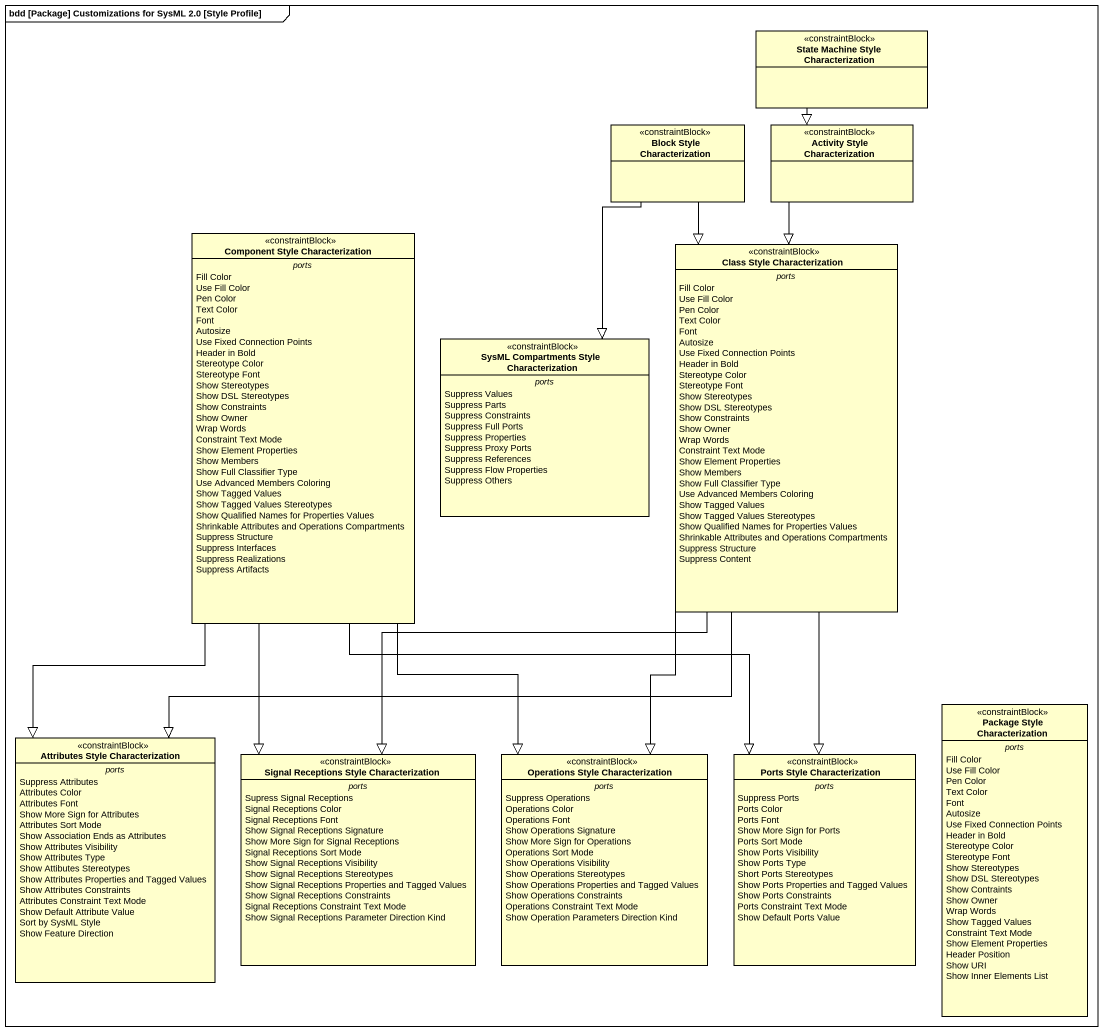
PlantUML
@startuml
mainframe bdd [Package] Customizations for SysML 2.0 [Style Profile]
hide circle
hide empty members
class "State Machine Style Characterization" as State_Machine_Style <<constraintBlock>>
class "Block Style Characterization" as Block_Style_Characterization <<constraintBlock>>
class "Activity Style Characterization" as Activity_Style <<constraintBlock>>
class "Component Style Characterization" as Component_Style <<constraintBlock>> {
  -- ports --
  Fill Color
  Use Fill Color
  Pen Color
  Text Color
  Font
  Autosize
  Use Fixed Connection Points
  Header in Bold
  Stereotype Color
  Stereotype Font
  Show Stereotypes
  Show DSL Stereotypes
  Show Constraints
  Show Owner
  Wrap Words
  Constraint Text Mode
  Show Element Properties
  Show Members
  Show Full Classifier Type
  Use Advanced Members Coloring
  Show Tagged Values
  Show Tagged Values Stereotypes
  Show Qualified Names for Properties Values
  Shrinkable Attributes and Operations Compartments
  Suppress Structure
  Suppress Interfaces
  Suppress Realizations
  Suppress Artifacts
}
class "Class Style Characterization" as Class_Style_Characterization <<constraintBlock>> {
  -- ports --
  Fill Color
  Use Fill Color
  Pen Color
  Text Color
  Font
  Autosize
  Use Fixed Connection Points
  Header in Bold
  Stereotype Color
  Stereotype Font
  Show Stereotypes
  Show DSL Stereotypes
  Show Constraints
  Show Owner
  Wrap Words
  Constraint Text Mode
  Show Element Properties
  Show Members
  Show Full Classifier Type
  Use Advanced Members Coloring
  Show Tagged Values
  Show Tagged Values Stereotypes
  Show Qualified Names for Properties Values
  Shrinkable Attributes and Operations Compartments
  Suppress Structure
  Suppress Content
}
class "SysML Compartments Style Characterization" as SysML_Compartments_Style <<constraintBlock>> {
  -- ports --
  Suppress Values
  Suppress Parts
  Suppress Constraints
  Suppress Full Ports
  Suppress Properties
  Suppress Proxy Ports
  Suppress References
  Suppress Flow Properties
  Suppress Others
}
class "Package Style Characterization" as Package_Style <<constraintBlock>> {
  -- ports --
  Fill Color
  Use Fill Color
  Pen Color
  Text Color
  Font
  Autosize
  Use Fixed Connection Points
  Header in Bold
  Stereotype Color
  Stereotype Font
  Show Stereotypes
  Show DSL Stereotypes
  Show Contraints
  Show Owner
  Wrap Words
  Show Tagged Values
  Constraint Text Mode
  Show Element Properties
  Header Position
  Show URI
  Show Inner Elements List
}
class "Attributes Style Characterization" as Attributes_Style <<constraintBlock>> {
  -- ports --
  Suppress Attributes
  Attributes Color
  Attributes Font
  Show More Sign for Attributes
  Attributes Sort Mode
  Show Association Ends as Attributes
  Show Attributes Visibility
  Show Attributes Type
  Show Attibutes Stereotypes
  Show Attributes Properties and Tagged Values
  Show Attributes Constraints
  Attributes Constraint Text Mode
  Show Default Attribute Value
  Sort by SysML Style
  Show Feature Direction
}
class "Signal Receptions Style Characterization" as Signal_Receptions_Style <<constraintBlock>> {
  -- ports --
  Supress Signal Receptions
  Signal Receptions Color
  Signal Receptions Font
  Show Signal Receptions Signature
  Show More Sign for Signal Receptions
  Signal Receptions Sort Mode
  Show Signal Receptions Visibility
  Show Signal Receptions Stereotypes
  Show Signal Receptions Properties and Tagged Values
  Show Signal Receptions Constraints
  Signal Receptions Constraint Text Mode
  Show Signal Receptions Parameter Direction Kind
}
class "Operations Style Characterization" as Operations_Style <<constraintBlock>> {
  -- ports --
  Suppress Operations
  Operations Color
  Operations Font
  Show Operations Signature
  Show More Sign for Operations
  Operations Sort Mode
  Show Operations Visibility
  Show Operations Stereotypes
  Show Operations Properties and Tagged Values
  Show Operations Constraints
  Operations Constraint Text Mode
  Show Operation Parameters Direction Kind
}
class "Ports Style Characterization" as Ports_Style_Characterization <<constraintBlock>> {
  -- ports --
  Suppress Ports
  Ports Color
  Ports Font
  Show More Sign for Ports
  Ports Sort Mode
  Show Ports Visibility
  Show Ports Type
  Short Ports Stereotypes
  Show Ports Properties and Tagged Values
  Show Ports Constraints
  Ports Constraint Text Mode
  Show Default Ports Value
}
State_Machine_Style --|> Activity_Style
Block_Style_Characterization --|> Class_Style_Characterization
Block_Style_Characterization --|> SysML_Compartments_Style
Activity_Style --|> Class_Style_Characterization
Component_Style --|> Attributes_Style
Component_Style --|> Signal_Receptions_Style
Component_Style --|> Operations_Style
Component_Style --|> Ports_Style_Characterization
Class_Style_Characterization --|> Attributes_Style
Class_Style_Characterization --|> Signal_Receptions_Style
Class_Style_Characterization --|> Operations_Style
Class_Style_Characterization --|> Ports_Style_Characterization
@enduml
